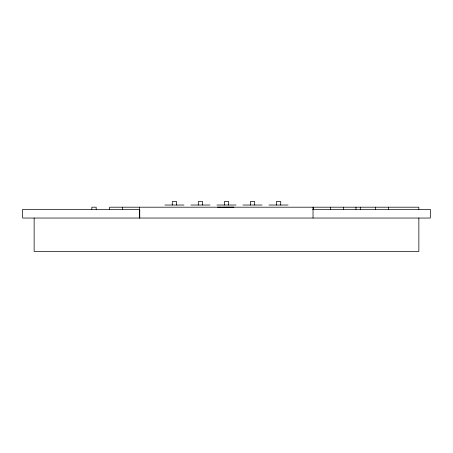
<?xml version="1.0" encoding="UTF-8"?>
<svg xmlns="http://www.w3.org/2000/svg" width="453" height="453" viewBox="0 0 453 453"><rect width="100%" height="100%" fill="white"/><g stroke="black" fill="none" stroke-linecap="round" stroke-linejoin="round"><path stroke-width="0.68" d="M164.909 205.033L183.997 205.033M190.934 205.033L210.016 205.033M216.959 205.033L236.041 205.033M242.984 205.033L262.066 205.033M269.003 205.033L288.091 205.033M217.565 207.168L221.557 207.168M222.372 207.168L224.49 207.168M224.648 207.168L227.038 207.168M227.14 207.168L229.207 207.168M229.365 207.168L231.579 207.168M231.845 207.168L233.975 207.168M312.61 209.365L430.35 209.365L430.35 218.04L22.65 218.04L22.65 209.365L139.756 209.365L139.756 218.04M418.855 209.365L418.855 207.197L109.609 207.197L109.609 209.365M418.855 218.04L418.855 251.438L34.145 251.438L34.145 218.04M388.498 207.197L388.498 209.365M375.486 207.197L375.486 209.365M360.305 207.197L360.305 209.365M355.967 207.197L355.967 209.365M343.391 207.197L343.391 209.365M330.379 207.197L330.379 209.365M313.459 207.197L313.459 209.365M313.029 207.197L313.029 218.04M280.713 205.033L280.713 201.562L276.381 201.562L276.381 205.033M254.694 205.033L254.694 201.562L250.356 201.562L250.356 205.033M228.669 205.033L228.669 201.562L224.331 201.562L224.331 205.033M202.644 205.033L202.644 201.562L198.306 201.562L198.306 205.033M176.619 205.033L176.619 201.562L172.287 201.562L172.287 205.033M139.541 207.197L139.541 218.04M122.621 207.197L122.621 209.365M96.166 209.365L96.166 207.197L91.829 207.197L91.829 209.365"/></g></svg>
